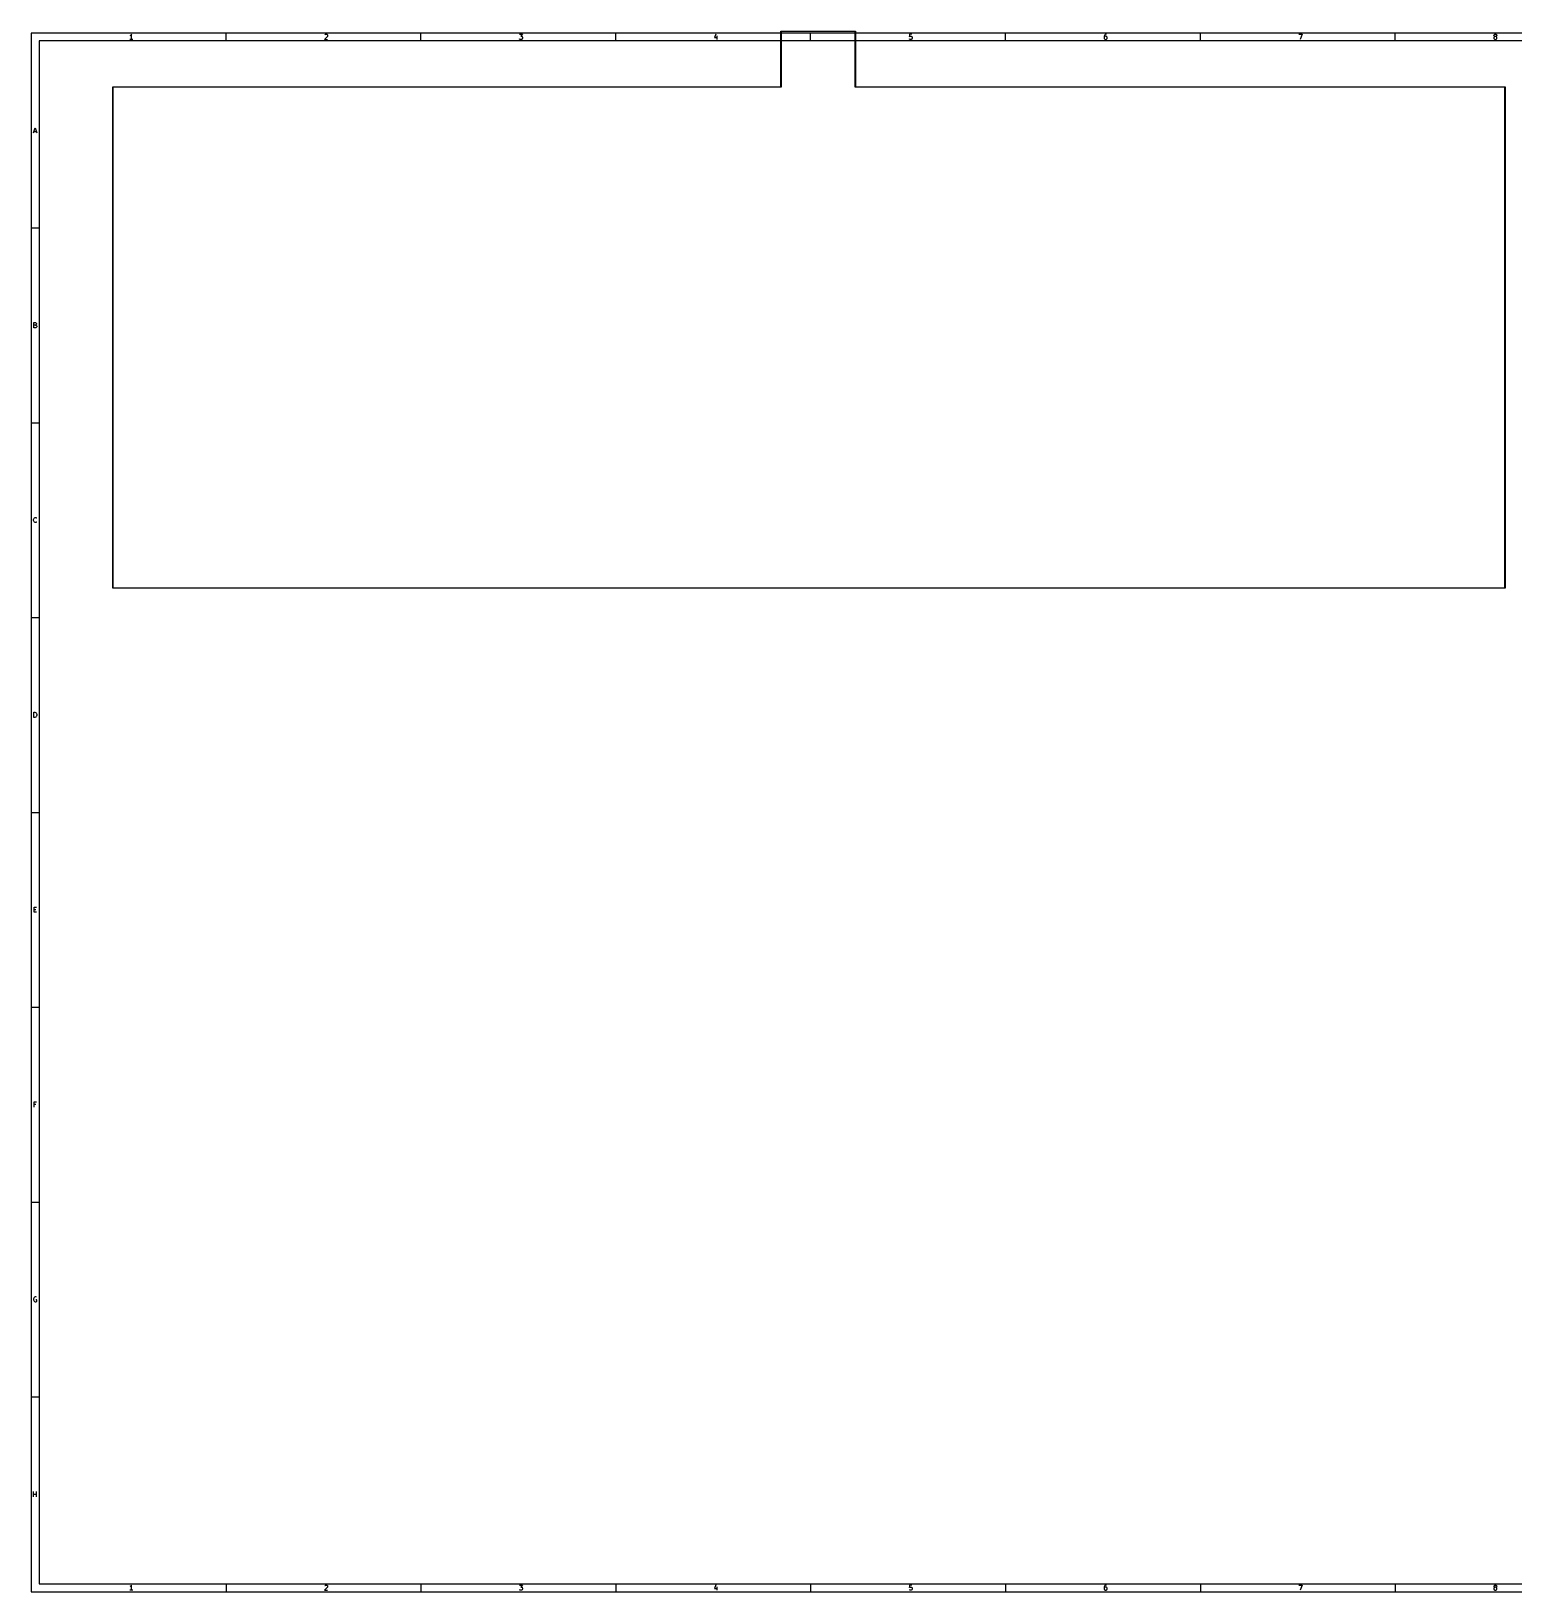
# Model space of a CAD drawing. Extents: x 0.4 to 23, y -16.1 to -0.4.
# Drawn here: x 0.39 to 15.37, y -16.14 to -0.37 of the extents above; entities that cross this region are included whole.
import ezdxf

# ---------------------------------------------------------------- set-up
doc = ezdxf.new("R2010")
doc.units = 0
doc.header["$MEASUREMENT"] = 0
doc.layers.add('BLACK', color=7, linetype='CONTINUOUS')

msp = doc.modelspace()

# ---------------------------------------------------------------- linework, layer by layer
at = {"layer": 'BLACK', "linetype": 'CONTINUOUS'}
for p, q in [((0.393701, -0.393701), (0.393701, -16.1413)), ((22.9923, -0.393701), (0.393701, -0.393701)), ((0.472441, -0.472441), (0.472441, -16.0626)), ((22.9136, -0.472441), (0.472441, -0.472441)), ((1.39553, -0.417229), (1.39065, -0.419666)), ((1.4199, -0.456224), (1.39065, -0.456224)), ((1.4004, -0.412355), (1.39553, -0.417229)), ((1.40528, -0.405043), (1.4004, -0.412355)), ((1.40528, -0.456224), (1.40528, -0.405043)), ((2.3622, -0.472441), (2.3622, -0.393701)), ((3.38597, -0.426978), (3.35672, -0.456224)), ((3.35672, -0.456224), (3.3884, -0.456224)), ((3.35916, -0.409917), (3.3616, -0.40748)), ((3.3616, -0.40748), (3.36647, -0.405043)), ((3.36647, -0.405043), (3.37866, -0.405043)), ((3.37866, -0.405043), (3.38353, -0.40748)), ((3.38353, -0.40748), (3.38597, -0.409917)), ((3.38597, -0.409917), (3.3884, -0.414792)), ((3.3884, -0.419666), (3.38597, -0.426978)), ((3.3884, -0.414792), (3.3884, -0.419666)), ((4.33071, -0.472441), (4.33071, -0.393701)), ((5.32522, -0.405043), (5.35691, -0.405043)), ((5.32766, -0.453787), (5.32522, -0.45135)), ((5.33254, -0.456224), (5.32766, -0.453787)), ((5.34716, -0.456224), (5.33254, -0.456224)), ((5.35691, -0.405043), (5.33985, -0.424541)), ((5.33985, -0.424541), (5.34716, -0.424541)), ((5.34716, -0.424541), (5.35203, -0.426978)), ((5.35203, -0.453787), (5.34716, -0.456224)), ((5.35203, -0.426978), (5.35447, -0.429415)), ((5.35447, -0.45135), (5.35203, -0.453787)), ((5.35447, -0.429415), (5.35691, -0.434289)), ((5.35691, -0.446475), (5.35447, -0.45135)), ((5.35691, -0.434289), (5.35691, -0.446475)), ((6.29921, -0.472441), (6.29921, -0.393701)), ((7.30835, -0.402606), (7.29617, -0.439164)), ((7.29617, -0.439164), (7.32785, -0.439164)), ((7.32054, -0.422103), (7.32054, -0.456224)), ((7.96776, -0.375), (7.96778, -0.374807)), ((7.96777, -0.375048), (7.96776, -0.375)), ((7.96777, -0.936516), (7.96777, -0.375048)), ((7.96778, -0.374807), (7.96784, -0.374622)), ((7.96784, -0.374622), (7.96793, -0.374451)), ((7.96793, -0.374451), (7.96805, -0.374301)), ((7.96805, -0.374301), (7.9682, -0.374178)), ((7.9682, -0.374178), (7.96837, -0.374086)), ((7.96837, -0.374086), (7.96856, -0.37403)), ((7.96856, -0.37403), (7.9687, -0.374016)), ((7.9687, -0.374016), (7.96875, -0.374011)), ((7.9687, -0.374016), (7.9687, -0.374016)), ((7.96875, -0.374011), (7.9688, -0.374016)), ((7.9688, -0.374016), (8.7187, -0.374016)), ((7.96973, -0.375984), (7.96973, -0.937452)), ((8.71777, -0.375984), (7.96973, -0.375984)), ((8.26772, -0.472441), (8.26772, -0.393701)), ((8.71777, -0.937452), (8.71777, -0.375984)), ((8.7187, -0.374016), (8.71875, -0.374011)), ((8.71875, -0.374011), (8.7188, -0.374016)), ((8.7188, -0.374016), (8.7188, -0.374016)), ((8.7188, -0.374016), (8.71894, -0.37403)), ((8.71894, -0.37403), (8.71913, -0.374086)), ((8.71913, -0.374086), (8.7193, -0.374178)), ((8.7193, -0.374178), (8.71945, -0.374301)), ((8.71945, -0.374301), (8.71957, -0.374451)), ((8.71957, -0.374451), (8.71966, -0.374622)), ((8.71966, -0.374622), (8.71972, -0.374807)), ((8.71972, -0.374807), (8.71974, -0.375)), ((8.71974, -0.375), (8.71973, -0.375048)), ((8.71973, -0.375048), (8.71973, -0.936516)), ((9.26711, -0.405043), (9.26467, -0.429415)), ((9.26467, -0.429415), (9.26711, -0.426978)), ((9.26711, -0.453787), (9.26467, -0.45135)), ((9.29148, -0.405043), (9.26711, -0.405043)), ((9.26711, -0.426978), (9.27198, -0.424541)), ((9.27198, -0.456224), (9.26711, -0.453787)), ((9.27198, -0.424541), (9.28417, -0.424541)), ((9.28417, -0.456224), (9.27198, -0.456224)), ((9.28417, -0.424541), (9.28904, -0.426978)), ((9.28904, -0.453787), (9.28417, -0.456224)), ((9.28904, -0.426978), (9.29148, -0.429415)), ((9.29148, -0.45135), (9.28904, -0.453787)), ((9.29148, -0.429415), (9.29392, -0.434289)), ((9.29392, -0.446475), (9.29148, -0.45135)), ((9.29392, -0.434289), (9.29392, -0.446475)), ((10.2362, -0.472441), (10.2362, -0.393701)), ((11.2356, -0.417229), (11.2332, -0.426978)), ((11.2332, -0.426978), (11.2332, -0.446475)), ((11.2356, -0.429415), (11.2332, -0.434289)), ((11.2332, -0.446475), (11.2356, -0.45135)), ((11.2405, -0.409917), (11.2356, -0.417229)), ((11.238, -0.426978), (11.2356, -0.429415)), ((11.2356, -0.45135), (11.238, -0.453787)), ((11.2429, -0.424541), (11.238, -0.426978)), ((11.238, -0.453787), (11.2429, -0.456224)), ((11.2429, -0.40748), (11.2405, -0.409917)), ((11.2478, -0.405043), (11.2429, -0.40748)), ((11.2527, -0.424541), (11.2429, -0.424541)), ((11.2429, -0.456224), (11.2527, -0.456224)), ((11.2575, -0.405043), (11.2478, -0.405043)), ((11.2575, -0.426978), (11.2527, -0.424541)), ((11.2527, -0.456224), (11.2575, -0.453787)), ((11.26, -0.429415), (11.2575, -0.426978)), ((11.2575, -0.453787), (11.26, -0.45135)), ((11.2624, -0.434289), (11.26, -0.429415)), ((11.26, -0.45135), (11.2624, -0.446475)), ((11.2624, -0.446475), (11.2624, -0.434289)), ((12.2047, -0.472441), (12.2047, -0.393701)), ((13.1992, -0.405043), (13.2334, -0.405043)), ((13.2334, -0.405043), (13.2114, -0.456224)), ((14.1732, -0.472441), (14.1732, -0.393701)), ((15.1702, -0.414792), (15.1726, -0.409917)), ((15.1702, -0.417229), (15.1702, -0.414792)), ((15.1726, -0.422103), (15.1702, -0.417229)), ((15.1726, -0.431852), (15.1702, -0.436727)), ((15.1702, -0.436727), (15.1702, -0.446475)), ((15.1702, -0.446475), (15.1726, -0.45135)), ((15.1726, -0.409917), (15.1751, -0.40748)), ((15.1751, -0.424541), (15.1726, -0.422103)), ((15.1751, -0.429415), (15.1726, -0.431852)), ((15.1726, -0.45135), (15.1751, -0.453787)), ((15.1751, -0.40748), (15.1799, -0.405043)), ((15.1799, -0.426978), (15.1751, -0.424541)), ((15.1799, -0.426978), (15.1751, -0.429415)), ((15.1751, -0.453787), (15.1799, -0.456224)), ((15.1799, -0.405043), (15.1897, -0.405043)), ((15.1897, -0.426978), (15.1799, -0.426978)), ((15.1799, -0.456224), (15.1897, -0.456224)), ((15.1897, -0.405043), (15.1946, -0.40748)), ((15.1946, -0.424541), (15.1897, -0.426978)), ((15.1946, -0.429415), (15.1897, -0.426978)), ((15.1897, -0.456224), (15.1946, -0.453787)), ((15.1946, -0.40748), (15.197, -0.409917)), ((15.197, -0.422103), (15.1946, -0.424541)), ((15.197, -0.431852), (15.1946, -0.429415)), ((15.1946, -0.453787), (15.197, -0.45135)), ((15.197, -0.409917), (15.1994, -0.414792)), ((15.1994, -0.417229), (15.197, -0.422103)), ((15.1994, -0.436727), (15.197, -0.431852)), ((15.197, -0.45135), (15.1994, -0.446475)), ((15.1994, -0.414792), (15.1994, -0.417229)), ((15.1994, -0.446475), (15.1994, -0.436727)), ((1.21776, -0.9375), (1.21778, -0.937307)), ((1.21777, -0.937548), (1.21776, -0.9375)), ((1.21777, -5.99995), (1.21777, -0.937548)), ((1.21778, -0.937307), (1.21784, -0.937122)), ((1.21784, -0.937122), (1.21793, -0.936951)), ((1.21793, -0.936951), (1.21805, -0.936801)), ((1.21805, -0.936801), (1.2182, -0.936678)), ((1.2182, -0.936678), (1.21837, -0.936586)), ((1.21837, -0.936586), (1.21856, -0.93653)), ((1.21856, -0.93653), (1.2187, -0.936516)), ((1.2187, -0.936516), (1.21875, -0.936511)), ((1.2187, -0.936516), (1.2187, -0.936516)), ((1.21875, -0.936511), (1.2188, -0.936516)), ((1.2188, -0.936516), (7.96777, -0.936516)), ((7.9687, -0.938484), (1.21973, -0.938484)), ((1.21973, -0.938484), (1.21973, -5.99902)), ((7.96875, -0.938489), (7.9687, -0.938484)), ((7.9688, -0.938484), (7.96875, -0.938489)), ((7.96894, -0.93847), (7.9688, -0.938484)), ((7.9688, -0.938484), (7.9688, -0.938484)), ((7.96913, -0.938414), (7.96894, -0.93847)), ((7.9693, -0.938322), (7.96913, -0.938414)), ((7.96945, -0.938199), (7.9693, -0.938322)), ((7.96957, -0.938049), (7.96945, -0.938199)), ((7.96966, -0.937878), (7.96957, -0.938049)), ((7.96972, -0.937693), (7.96966, -0.937878)), ((7.96974, -0.9375), (7.96972, -0.937693)), ((7.96973, -0.937452), (7.96974, -0.9375)), ((8.71776, -0.9375), (8.71777, -0.937452)), ((8.71778, -0.937693), (8.71776, -0.9375)), ((8.71784, -0.937878), (8.71778, -0.937693)), ((8.71793, -0.938049), (8.71784, -0.937878)), ((8.71805, -0.938199), (8.71793, -0.938049)), ((8.7182, -0.938322), (8.71805, -0.938199)), ((8.71837, -0.938414), (8.7182, -0.938322)), ((8.71856, -0.93847), (8.71837, -0.938414)), ((8.7187, -0.938484), (8.71856, -0.93847)), ((8.71875, -0.938489), (8.7187, -0.938484)), ((8.7187, -0.938484), (8.7187, -0.938484)), ((8.7188, -0.938484), (8.71875, -0.938489)), ((15.2803, -0.938484), (8.7188, -0.938484)), ((8.71973, -0.936516), (15.2812, -0.936516)), ((15.2803, -5.99902), (15.2803, -0.938484)), ((15.2812, -0.936516), (15.2812, -0.936511)), ((15.2812, -0.936511), (15.2813, -0.936516)), ((15.2813, -0.936516), (15.2813, -0.936516)), ((15.2813, -0.936516), (15.2814, -0.93653)), ((15.2814, -0.93653), (15.2816, -0.936586)), ((15.2816, -0.936586), (15.2818, -0.936678)), ((15.2818, -0.936678), (15.2819, -0.936801)), ((15.2819, -0.936801), (15.2821, -0.936951)), ((15.2821, -0.936951), (15.2822, -0.937122)), ((15.2822, -0.937122), (15.2822, -0.937307)), ((15.2822, -0.937307), (15.2822, -0.9375)), ((15.2822, -0.9375), (15.2822, -0.937548)), ((15.2822, -0.937548), (15.2822, -5.99995)), ((0.41601, -1.40111), (0.433071, -1.34993)), ((0.420885, -1.38648), (0.445257, -1.38648)), ((0.433071, -1.34993), (0.450131, -1.40111)), ((0.393701, -2.3622), (0.472441, -2.3622)), ((0.419666, -3.36961), (0.419666, -3.31843)), ((0.419666, -3.31843), (0.436727, -3.31843)), ((0.436727, -3.3428), (0.419666, -3.3428)), ((0.439164, -3.36961), (0.419666, -3.36961)), ((0.436727, -3.31843), (0.441601, -3.32087)), ((0.441601, -3.34036), (0.436727, -3.3428)), ((0.436727, -3.3428), (0.444038, -3.34524)), ((0.444038, -3.36717), (0.439164, -3.36961)), ((0.441601, -3.32087), (0.444038, -3.3233)), ((0.444038, -3.33793), (0.441601, -3.34036)), ((0.444038, -3.3233), (0.446475, -3.32818)), ((0.446475, -3.33305), (0.444038, -3.33793)), ((0.444038, -3.34524), (0.446475, -3.34768)), ((0.446475, -3.36474), (0.444038, -3.36717)), ((0.446475, -3.32818), (0.446475, -3.33305)), ((0.446475, -3.34768), (0.448913, -3.35255)), ((0.448913, -3.35986), (0.446475, -3.36474)), ((0.448913, -3.35255), (0.448913, -3.35986)), ((0.393701, -4.33071), (0.472441, -4.33071)), ((0.417229, -5.30887), (0.419666, -5.29912)), ((0.417229, -5.31618), (0.417229, -5.30887)), ((0.419666, -5.32593), (0.417229, -5.31618)), ((0.419666, -5.29912), (0.422103, -5.29424)), ((0.422103, -5.3308), (0.419666, -5.32593)), ((0.422103, -5.29424), (0.426978, -5.28937)), ((0.426978, -5.33568), (0.422103, -5.3308)), ((0.426978, -5.28937), (0.434289, -5.28693)), ((0.434289, -5.33811), (0.426978, -5.33568)), ((0.434289, -5.28693), (0.439164, -5.28693)), ((0.439164, -5.33811), (0.434289, -5.33811)), ((0.439164, -5.28693), (0.446475, -5.28937)), ((0.446475, -5.33568), (0.439164, -5.33811)), ((0.446475, -5.28937), (0.448913, -5.29181)), ((0.448913, -5.33324), (0.446475, -5.33568)), ((1.21776, -6), (1.21777, -5.99995)), ((1.21778, -6.00019), (1.21776, -6)), ((1.21784, -6.00038), (1.21778, -6.00019)), ((1.21793, -6.00055), (1.21784, -6.00038)), ((1.21805, -6.0007), (1.21793, -6.00055)), ((1.2182, -6.00082), (1.21805, -6.0007)), ((1.21837, -6.00091), (1.2182, -6.00082)), ((1.21856, -6.00097), (1.21837, -6.00091)), ((1.21875, -6.00099), (1.21856, -6.00097)), ((1.2188, -6.00098), (1.21875, -6.00099)), ((15.2812, -6.00098), (1.2188, -6.00098)), ((1.21973, -5.99902), (15.2803, -5.99902)), ((15.2814, -6.00097), (15.2812, -6.00099)), ((15.2812, -6.00099), (15.2812, -6.00098)), ((15.2816, -6.00091), (15.2814, -6.00097)), ((15.2818, -6.00082), (15.2816, -6.00091)), ((15.2819, -6.0007), (15.2818, -6.00082)), ((15.2821, -6.00055), (15.2819, -6.0007)), ((15.2822, -6.00038), (15.2821, -6.00055)), ((15.2822, -5.99995), (15.2822, -6)), ((15.2822, -6), (15.2822, -6.00005)), ((15.2822, -6.00005), (15.2822, -6.00005)), ((15.2822, -6.00005), (15.2822, -6.00019)), ((15.2822, -6.00019), (15.2822, -6.00038)), ((0.393701, -6.29921), (0.472441, -6.29921)), ((0.419666, -7.30662), (0.419666, -7.25544)), ((0.419666, -7.25544), (0.431852, -7.25544)), ((0.431852, -7.30662), (0.419666, -7.30662)), ((0.431852, -7.25544), (0.439164, -7.25787)), ((0.439164, -7.30418), (0.431852, -7.30662)), ((0.439164, -7.25787), (0.444038, -7.26275)), ((0.444038, -7.29931), (0.439164, -7.30418)), ((0.444038, -7.26275), (0.446475, -7.26762)), ((0.446475, -7.29443), (0.444038, -7.29931)), ((0.446475, -7.26762), (0.448913, -7.27737)), ((0.448913, -7.28468), (0.446475, -7.29443)), ((0.448913, -7.27737), (0.448913, -7.28468)), ((0.393701, -8.26772), (0.472441, -8.26772)), ((0.422103, -9.27512), (0.422103, -9.22394)), ((0.422103, -9.22394), (0.446475, -9.22394)), ((0.422103, -9.24831), (0.439164, -9.24831)), ((0.446475, -9.27512), (0.422103, -9.27512)), ((0.393701, -10.2362), (0.472441, -10.2362)), ((0.423322, -11.2436), (0.423322, -11.1924)), ((0.423322, -11.1924), (0.447694, -11.1924)), ((0.440382, -11.2168), (0.423322, -11.2168)), ((0.393701, -12.2047), (0.472441, -12.2047)), ((0.419666, -13.1731), (0.417229, -13.1829)), ((0.417229, -13.1829), (0.417229, -13.1902)), ((0.417229, -13.1902), (0.419666, -13.1999)), ((0.422103, -13.1683), (0.419666, -13.1731)), ((0.419666, -13.1999), (0.422103, -13.2048)), ((0.426978, -13.1634), (0.422103, -13.1683)), ((0.422103, -13.2048), (0.426978, -13.2097)), ((0.434289, -13.1609), (0.426978, -13.1634)), ((0.426978, -13.2097), (0.434289, -13.2121)), ((0.441601, -13.1609), (0.434289, -13.1609)), ((0.434289, -13.2121), (0.439164, -13.2121)), ((0.448913, -13.1902), (0.439164, -13.1902)), ((0.439164, -13.2121), (0.446475, -13.2097)), ((0.446475, -13.1634), (0.441601, -13.1609)), ((0.446475, -13.2097), (0.448913, -13.2073)), ((0.448913, -13.2073), (0.448913, -13.1902)), ((0.393701, -14.1732), (0.472441, -14.1732)), ((0.418448, -15.1806), (0.418448, -15.1295)), ((0.447694, -15.1806), (0.447694, -15.1295)), ((0.418448, -15.1538), (0.447694, -15.1538)), ((0.472441, -16.0626), (22.9136, -16.0626)), ((1.4004, -16.0812), (1.39553, -16.0861)), ((1.40528, -16.0739), (1.4004, -16.0812)), ((1.40528, -16.1251), (1.40528, -16.0739)), ((2.3622, -16.0626), (2.3622, -16.1413)), ((3.35916, -16.0788), (3.3616, -16.0763)), ((3.3616, -16.0763), (3.36647, -16.0739)), ((3.36647, -16.0739), (3.37866, -16.0739)), ((3.37866, -16.0739), (3.38353, -16.0763)), ((3.38353, -16.0763), (3.38597, -16.0788)), ((3.38597, -16.0788), (3.3884, -16.0837)), ((4.33071, -16.0626), (4.33071, -16.1413)), ((5.32522, -16.0739), (5.35691, -16.0739)), ((5.35691, -16.0739), (5.33985, -16.0934)), ((6.29921, -16.0626), (6.29921, -16.1413)), ((7.30835, -16.0715), (7.29617, -16.108)), ((8.26772, -16.0626), (8.26772, -16.1413)), ((9.26711, -16.0739), (9.26467, -16.0983)), ((9.29148, -16.0739), (9.26711, -16.0739)), ((10.2362, -16.0626), (10.2362, -16.1413)), ((11.2405, -16.0788), (11.2356, -16.0861)), ((11.2429, -16.0763), (11.2405, -16.0788)), ((11.2478, -16.0739), (11.2429, -16.0763)), ((11.2575, -16.0739), (11.2478, -16.0739)), ((12.2047, -16.0626), (12.2047, -16.1413)), ((13.1992, -16.0739), (13.2334, -16.0739)), ((13.2334, -16.0739), (13.2114, -16.1251)), ((14.1732, -16.0626), (14.1732, -16.1413)), ((15.1702, -16.0837), (15.1726, -16.0788)), ((15.1726, -16.0788), (15.1751, -16.0763)), ((15.1751, -16.0763), (15.1799, -16.0739)), ((15.1799, -16.0739), (15.1897, -16.0739)), ((15.1897, -16.0739), (15.1946, -16.0763)), ((15.1946, -16.0763), (15.197, -16.0788)), ((15.197, -16.0788), (15.1994, -16.0837)), ((0.393701, -16.1413), (22.9923, -16.1413)), ((1.39553, -16.0861), (1.39065, -16.0885)), ((1.4199, -16.1251), (1.39065, -16.1251)), ((3.38597, -16.0958), (3.35672, -16.1251)), ((3.35672, -16.1251), (3.3884, -16.1251)), ((3.3884, -16.0885), (3.38597, -16.0958)), ((3.3884, -16.0837), (3.3884, -16.0885)), ((5.32766, -16.1226), (5.32522, -16.1202)), ((5.33254, -16.1251), (5.32766, -16.1226)), ((5.34716, -16.1251), (5.33254, -16.1251)), ((5.33985, -16.0934), (5.34716, -16.0934)), ((5.34716, -16.0934), (5.35203, -16.0958)), ((5.35203, -16.1226), (5.34716, -16.1251)), ((5.35203, -16.0958), (5.35447, -16.0983)), ((5.35447, -16.1202), (5.35203, -16.1226)), ((5.35447, -16.0983), (5.35691, -16.1031)), ((5.35691, -16.1153), (5.35447, -16.1202)), ((5.35691, -16.1031), (5.35691, -16.1153)), ((7.29617, -16.108), (7.32785, -16.108)), ((7.32054, -16.091), (7.32054, -16.1251)), ((9.26467, -16.0983), (9.26711, -16.0958)), ((9.26711, -16.1226), (9.26467, -16.1202)), ((9.26711, -16.0958), (9.27198, -16.0934)), ((9.27198, -16.1251), (9.26711, -16.1226)), ((9.27198, -16.0934), (9.28417, -16.0934)), ((9.28417, -16.1251), (9.27198, -16.1251)), ((9.28417, -16.0934), (9.28904, -16.0958)), ((9.28904, -16.1226), (9.28417, -16.1251)), ((9.28904, -16.0958), (9.29148, -16.0983)), ((9.29148, -16.1202), (9.28904, -16.1226)), ((9.29148, -16.0983), (9.29392, -16.1031)), ((9.29392, -16.1153), (9.29148, -16.1202)), ((9.29392, -16.1031), (9.29392, -16.1153)), ((11.2356, -16.0861), (11.2332, -16.0958)), ((11.2332, -16.0958), (11.2332, -16.1153)), ((11.2356, -16.0983), (11.2332, -16.1031)), ((11.2332, -16.1153), (11.2356, -16.1202)), ((11.238, -16.0958), (11.2356, -16.0983)), ((11.2356, -16.1202), (11.238, -16.1226)), ((11.2429, -16.0934), (11.238, -16.0958)), ((11.238, -16.1226), (11.2429, -16.1251)), ((11.2527, -16.0934), (11.2429, -16.0934)), ((11.2429, -16.1251), (11.2527, -16.1251)), ((11.2575, -16.0958), (11.2527, -16.0934)), ((11.2527, -16.1251), (11.2575, -16.1226)), ((11.26, -16.0983), (11.2575, -16.0958)), ((11.2575, -16.1226), (11.26, -16.1202)), ((11.2624, -16.1031), (11.26, -16.0983)), ((11.26, -16.1202), (11.2624, -16.1153)), ((11.2624, -16.1153), (11.2624, -16.1031)), ((15.1702, -16.0861), (15.1702, -16.0837)), ((15.1726, -16.091), (15.1702, -16.0861)), ((15.1726, -16.1007), (15.1702, -16.1056)), ((15.1702, -16.1056), (15.1702, -16.1153)), ((15.1702, -16.1153), (15.1726, -16.1202)), ((15.1751, -16.0934), (15.1726, -16.091)), ((15.1751, -16.0983), (15.1726, -16.1007)), ((15.1726, -16.1202), (15.1751, -16.1226)), ((15.1799, -16.0958), (15.1751, -16.0934)), ((15.1799, -16.0958), (15.1751, -16.0983)), ((15.1751, -16.1226), (15.1799, -16.1251)), ((15.1897, -16.0958), (15.1799, -16.0958)), ((15.1799, -16.1251), (15.1897, -16.1251)), ((15.1946, -16.0934), (15.1897, -16.0958)), ((15.1946, -16.0983), (15.1897, -16.0958)), ((15.1897, -16.1251), (15.1946, -16.1226)), ((15.197, -16.091), (15.1946, -16.0934)), ((15.197, -16.1007), (15.1946, -16.0983)), ((15.1946, -16.1226), (15.197, -16.1202)), ((15.1994, -16.0861), (15.197, -16.091)), ((15.1994, -16.1056), (15.197, -16.1007)), ((15.197, -16.1202), (15.1994, -16.1153)), ((15.1994, -16.0837), (15.1994, -16.0861)), ((15.1994, -16.1153), (15.1994, -16.1056))]:
    msp.add_line(p, q, dxfattribs=at)

doc.saveas('drawing.dxf')
